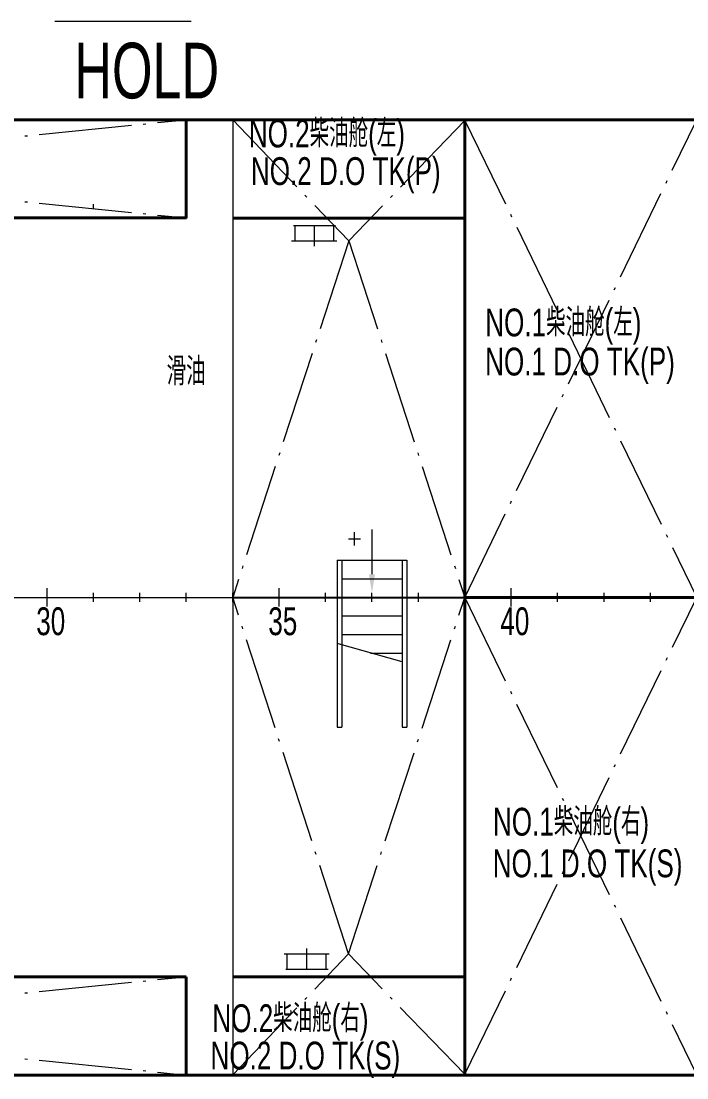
# Model space of a CAD drawing. Extents: x -550205 to -490805, y -239464 to -155364.
# Drawn here: x -521952 to -514781, y -221845 to -210451 of the extents above; entities that cross this region are included whole.
import ezdxf

# ---------------------------------------------------------------- set-up
doc = ezdxf.new("R2010")
doc.units = 0
doc.header["$LTSCALE"] = 500
doc.header["$MEASUREMENT"] = 0
doc.linetypes.add('点划线 ____ _ ____ _ ____ _ ____ _ ____ _ ____', pattern=[2.56, 2, -0.25, 0.06, -0.25])
doc.linetypes.add('虚线 __ __ __ __ __ __ __ __ __ __ __ __ __ _', pattern=[0.75, 0.5, -0.25])
doc.layers.get('0').update_dxf_attribs({"linetype": 'CONTINUOUS', "lineweight": 20})
for name, color, linetype, lineweight in [('点划线', 5, '点划线 ____ _ ____ _ ____ _ ____ _ ____ _ ____', 20), ('粗虚线', 30, '虚线 __ __ __ __ __ __ __ __ __ __ __ __ __ _', 40), ('虚线', 1, '虚线 __ __ __ __ __ __ __ __ __ __ __ __ __ _', 20)]:
    doc.layers.add(name, color=color, linetype=linetype, lineweight=lineweight)
doc.styles.add('中英混排2', font='romany.shx', dxfattribs={"width": 0.7, "height": 300, "bigfont": 'hztxt.shx'})

# ---------------------------------------------------------------- blocks, each defined once
blk = doc.blocks.new('A$C2533444B')
at = {"color": 2, "lineweight": 20}
for p, q in [((-227, 0), (227, 0)), ((-213, 0), (-213, -165)), ((-4, 0), (-4, -222)), ((205, 0), (205, -165)), ((-248, -165), (240, -165))]:
    blk.add_line(p, q, dxfattribs=at)
blk = doc.blocks.new('新块')
blk.add_line((0, 0), (0, 483))
blk.add_solid([(-33, 483), (33, 483), (0, 683)])

msp = doc.modelspace()

# ---------------------------------------------------------------- linework, layer by layer
for p, q in [((-521587.9, -210451.2), (-520119.2, -210451.2)), ((-519673, -211513.7), (-519673.1, -221813.8)), ((-521173.1, -212473.9), (-521173.1, -212423.9)), ((-521673.1, -216763.9), (-521673.1, -216563.9)), ((-519173.1, -216763.9), (-519173.1, -216563.9)), ((-516673.1, -216763.9), (-516673.1, -216563.9)), ((-540025, -216663.9), (-502173.1, -216663.9)), ((-521173.1, -216713.9), (-521173.1, -216613.9)), ((-520673.1, -216713.9), (-520673.1, -216613.9)), ((-520173.1, -216713.9), (-520173.1, -216613.9)), ((-519673.1, -216713.9), (-519673.1, -216613.9)), ((-518673.1, -216713.9), (-518673.1, -216613.9)), ((-518173.1, -216713.9), (-518173.1, -216613.9)), ((-517673.1, -216713.9), (-517673.1, -216613.9)), ((-517173.1, -216713.9), (-517173.1, -216613.9)), ((-516173.1, -216713.9), (-516173.1, -216613.9)), ((-515673.1, -216713.9), (-515673.1, -216613.9)), ((-515173.1, -216713.9), (-515173.1, -216613.9)), ((-519673, -220754), (-519673, -221814.1))]:
    msp.add_line(p, q)
at = {"lineweight": 40}
for p, q in [((-532085.7, -211513.9), (-514028.7, -211513.8)), ((-520173.1, -212573.8), (-520173.1, -211513.8)), ((-530673.1, -212573.9), (-520172.8, -212573.2)), ((-519673, -212573.8), (-517173, -212573.8)), ((-530673.1, -220753.9), (-520173.1, -220753.8)), ((-520173.1, -220753.8), (-520173.1, -221813.9)), ((-519673, -220754), (-517173, -220754)), ((-532085.7, -221813.9), (-514028.7, -221813.9))]:
    msp.add_line(p, q, dxfattribs=at)
at = {"color": 1}
for p, q in [((-518360.8, -216103.5), (-518360.8, -215962.4)), ((-518426.4, -216032.9), (-518295.1, -216032.9))]:
    msp.add_line(p, q, dxfattribs=at)
at = {"color": 6}
for p, q in [((-518548.1, -216264.1), (-517798.1, -216264.1)), ((-518548.1, -216264.1), (-518548.1, -218064.1)), ((-518498.1, -216264.1), (-518498.1, -218064.1)), ((-517848.1, -216264.1), (-517848.1, -218064.1)), ((-517798.1, -216264.1), (-517798.1, -218064.1)), ((-518498.1, -216464.1), (-517848.1, -216464.1)), ((-518548.1, -216664.1), (-517848.1, -216664.1)), ((-518498.1, -216864.1), (-517848.1, -216864.1)), ((-518498.1, -217064.1), (-517848.1, -217064.1)), ((-517848.1, -217360.6), (-518548.1, -217161.3)), ((-518187, -217264.1), (-517848.1, -217264.1)), ((-518548.1, -218064.1), (-518498.1, -218064.1)), ((-517848.1, -218064.1), (-517798.1, -218064.1))]:
    msp.add_line(p, q, dxfattribs=at)
at = {"layer": '点划线'}
for p, q in [((-530673.1, -212573.9), (-520173.1, -211513.8)), ((-530673.1, -211513.9), (-520172.8, -212573.2)), ((-519673, -211513.7), (-518423.1, -212819.2)), ((-517173.1, -211521.4), (-518423.1, -212819.2)), ((-517173.1, -216663.9), (-514673.2, -211513.8)), ((-517173.1, -211521.4), (-514673.1, -216663.8)), ((-518423.1, -212819.2), (-519673.1, -216663.8)), ((-518423.1, -212819.2), (-517173.1, -216663.9)), ((-518427.4, -220507.3), (-519673.1, -216663.8)), ((-518427.4, -220507.3), (-517173.1, -216663.9)), ((-517173.1, -221806.2), (-514673.1, -216663.8)), ((-517173.1, -216663.9), (-514673.1, -221813.9)), ((-519673.1, -221813.6), (-518427.4, -220507.3)), ((-517173.1, -221806.2), (-518427.4, -220507.3)), ((-530673.1, -221813.9), (-520173.1, -220753.8)), ((-530673.1, -220753.9), (-520173.1, -221813.9))]:
    msp.add_line(p, q, dxfattribs=at)
at = {"layer": '粗虚线', "color": 0, "linetype": 'ByBlock', "lineweight": -2, "ltscale": 2}
msp.add_line((-519673.1, -216663.8), (-517173.1, -216663.9), dxfattribs=at)
at = {"layer": '粗虚线', "color": 0, "linetype": 'ByBlock', "ltscale": 2}
msp.add_line((-517173.1, -216663.7), (-514673.1, -216663.8), dxfattribs=at)
at = {"layer": '虚线', "color": 0, "linetype": 'ByBlock', "lineweight": 40}
msp.add_line((-517173.1, -221806.2), (-517173.1, -211521.4), dxfattribs=at)

# ---------------------------------------------------------------- block references
msp.add_blockref('A$C2533444B', (-518792.3, -212653.9))
at = {"color": 1, "xscale": -1, "rotation": 180}
msp.add_blockref('新块', (-518173.1, -215930.9), dxfattribs=at)
at = {"xscale": -1, "rotation": 180}
msp.add_blockref('A$C2533444B', (-518872.4, -220672.7), dxfattribs=at)

# ---------------------------------------------------------------- texts
at = {"color": 1, "lineweight": 20, "ltscale": 2, "style": '中英混排2', "width": 0.7}
for s, height, p in [('HOLD', 600, (-521379.6, -211284.5)), ('NO.2柴油舱(左)', 300, (-519499.7, -211812.3)), ('NO.2 D.O TK(P)', 300, (-519477.3, -212218.2)), ('NO.1柴油舱(左)', 300, (-516952.6, -213849.8)), ('NO.1 D.O TK(P)', 300, (-516953.6, -214271.6)), ('滑油', 300, (-520384.9, -214376.6)), ('30', 300, (-521789.8, -217071.5)), ('35', 300, (-519289.8, -217071.5)), ('40', 300, (-516789.8, -217071.5)), ('NO.1柴油舱(右)', 300, (-516869.3, -219233.1)), ('NO.1 D.O TK(S)', 300, (-516871.8, -219682.4)), ('NO.2柴油舱(右)', 300, (-519892.5, -221351.9)), ('NO.2 D.O TK(S)', 300, (-519912.3, -221754.4))]:
    msp.add_text(s, height=height, dxfattribs=at).set_placement(p)

doc.saveas('drawing.dxf')
